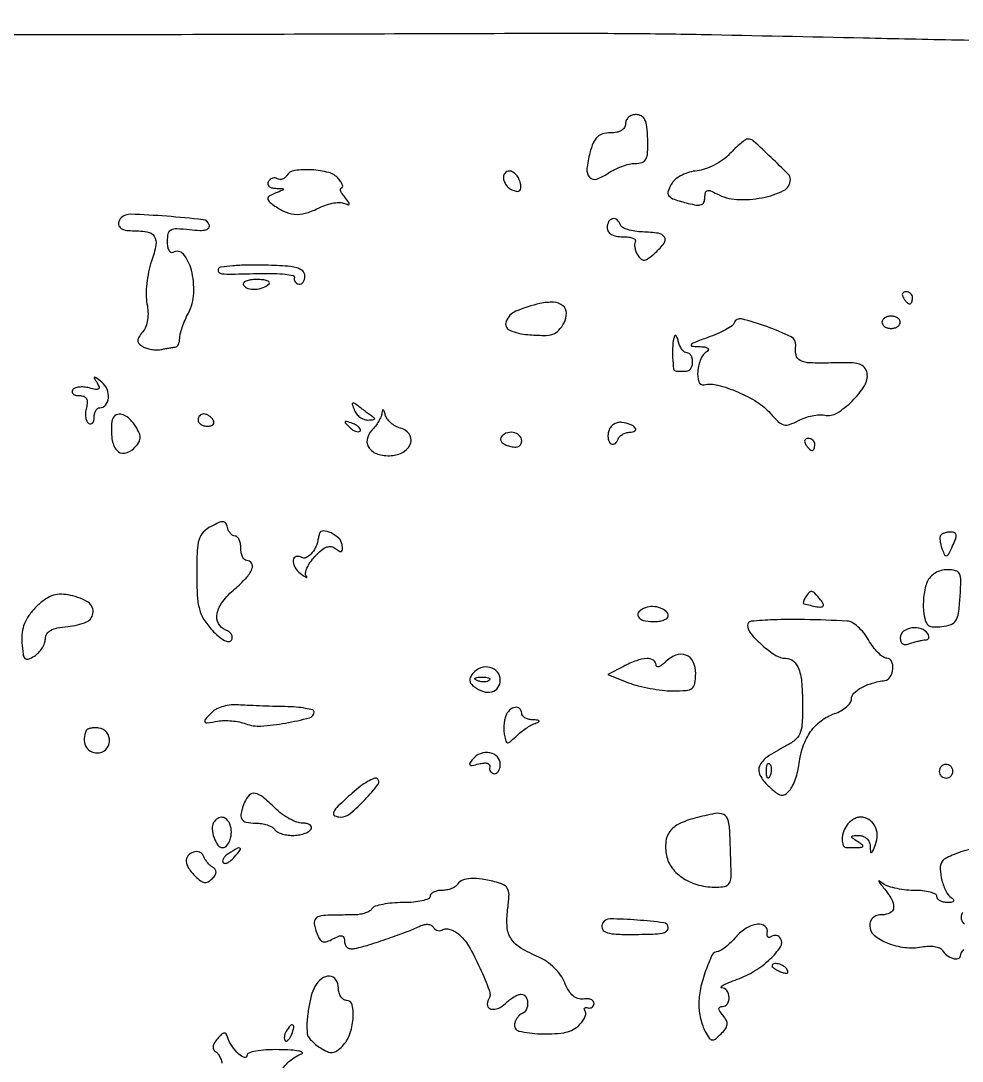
# Model space of a CAD drawing. Extents: x 0 to 5034, y 0 to 2560.
# Drawn here: x 1904 to 2058.1, y 2040 to 2210.4 of the extents above; entities that cross this region are included whole.
import ezdxf

# ---------------------------------------------------------------- set-up
doc = ezdxf.new("R2010")
doc.units = 0

msp = doc.modelspace()

# ---------------------------------------------------------------- linework, layer by layer
for points in [[(1883.2227, 2208.252121, 0.002871), (1904.319286, 2208.111704, 0.001066), (1934, 2208.147845, -0.000099), (1986.483819, 2208.313269, -0.002098), (2002.060496, 2208.293933, -0.003655), (2015.405687, 2208.123811, -0.000558), (2042, 2207.560641, 0.000893), (2057.318893, 2207.246517, 0.000512), (2075.79375, 2206.919629, 0.000512), (2094.363618, 2206.629109, 0.000853), (2110, 2206.427179, -0.002236), (2124.198437, 2206.204552, -0.002266), (2138.33125, 2205.855667, -0.002204), (2150.626204, 2205.442156, -0.009272), (2158, 2205.024571, 0.016484), (2176.163786, 2204.258532, 0.002497), (2212.521484, 2204.106172, 0.000554)], [(2059.5, 2074.770306, 0.017209), (2057.922512, 2074.294105, 0.021242), (2056.490692, 2073.738645, 0.02019), (2055.347409, 2073.182254, 0.126083), (2054.872568, 2072.745065, 0.156055), (2054.535393, 2071.508519, 0.052198), (2054.814522, 2069.632601, 0.052181), (2055.488612, 2067.821328, 0.12977), (2056.412284, 2066.765313, -0.077717), (2056.73744, 2066.4629, -0.36216), (2056.730692, 2066.225649, -0.18108), (2056.424095, 2066.062449, -0.03054), (2055.75, 2066.015313, -0.055234), (2055.080555, 2066.083567, -0.075283), (2054.514062, 2066.298248, -0.095191), (2054.134243, 2066.619685, -0.17131), (2054, 2067, 0.289071), (2053.756138, 2067.386557, 0.047003), (2052.88375, 2067.70625, 0.039498), (2051.656214, 2067.927556, 0.024859), (2050.2, 2068, -0.029513), (2048.640805, 2068.092113, -0.029226), (2047.098107, 2068.367188, -0.030552), (2045.781835, 2068.768557, -0.091138), (2044.976534, 2069.25, 0.028317), (2044.553762, 2069.580823, 0.731217), (2044.477479, 2069.522182, 0.079003), (2044.667705, 2069.178075, 0.007388), (2045.276534, 2068.421259, -0.040091), (2046.586143, 2066.555816, -0.149708), (2046.915735, 2065.177656, -0.265542), (2046.354839, 2064.32447, -0.118075), (2045, 2064, 0.071681), (2044.165312, 2063.87972, 0.11076), (2043.530779, 2063.527405, 0.119326), (2043.138037, 2062.960412, 0.092327), (2043, 2062.219238, 0.222985), (2043.719462, 2060.6862, 0.07694), (2045.872881, 2059.396441, 0.066736), (2048.719421, 2058.66115, 0.077252), (2051.515256, 2058.758165, -0.039442), (2052.595701, 2058.87754, -0.047862), (2053.612198, 2058.811932, -0.055007), (2054.425609, 2058.586807, -0.16069), (2054.865831, 2058.217089, 0.092156), (2055.622244, 2057.384287, 0.087338), (2056.641097, 2056.8598, 0.136466), (2057.480102, 2056.834695, 0.322484), (2057.864286, 2057.285714, -0.11244), (2057.993266, 2057.694583, -0.022215), (2058.413265, 2058.344196, -0.022513)], [(2058.493087, 2062.470758, -0.081622), (2058.126959, 2063.003987, -0.110144), (2058, 2063.573324, -0.142785), (2058.254061, 2064.444849, -0.168725)], [(1946.924189, 2038.882177, -0.082147), (1948.241275, 2040.26624, -0.068161), (1950.017857, 2041.260338, 0.604347), (1950.042526, 2041.484646, 0.105267), (1949.522433, 2041.694402, 0.029009), (1948.171523, 2041.85125, 0.010638), (1946.25, 2041.921053, 0.016855), (1944.125255, 2041.881379, 0.033628), (1942.456579, 2041.680836, 0.040969), (1941.303977, 2041.363416, 0.31487), (1941, 2040.928571, -0.517886), (1940.58968, 2040.638672, -0.104293), (1939.675554, 2041.197182, -0.052856), (1938.564766, 2042.492392, -0.0705), (1937.874163, 2043.87751, 0.057247), (1937.588478, 2044.490502, 0.288786), (1937.264866, 2044.650043, 0.173043), (1936.846121, 2044.449345, 0.022114), (1936.164891, 2043.698681, 0.041001), (1935.664839, 2042.984385, 0.108094), (1935.473297, 2042.393471, 0.157512), (1935.577697, 2041.913897, 0.123222), (1935.951442, 2041.530011, -0.107553), (1936.353464, 2041.141851, -0.051006), (1936.691986, 2040.502165, -0.047243), (1936.922288, 2039.731514, -0.049033)]]:
    msp.add_lwpolyline(points, format="xyb")
for points in [[(2003, 2193.5, -0.139954), (2002.823574, 2192.882046, -0.117812), (2002.338099, 2192.401735, -0.088446), (2001.556162, 2192.099283, -0.048198), (2000.528592, 2192, 0.066077), (1999.265482, 2191.832344, 0.126844), (1998.382666, 2191.331248, 0.101371), (1997.729648, 2190.377019, 0.032737), (1997.167556, 2188.75, 0.041329), (1996.677929, 2186.127492, 0.209251), (1997.12224, 2184.743218, 0.30255), (1998.271034, 2184.437523, 0.070993), (2000.138236, 2185.384271, -0.037379), (2001.178971, 2186.002882, -0.028438), (2002.398756, 2186.525379, -0.029097), (2003.60541, 2186.885024, -0.057937), (2004.594322, 2187, 0.077573), (2005.727783, 2187.176916, 0.199753), (2006.34742, 2187.703066, 0.108968), (2006.625214, 2188.766932, 0.016139), (2006.638747, 2191, 0.019278), (2006.507859, 2193.018098, 0.083787), (2006.188659, 2194.169207, 0.156633), (2005.625725, 2194.775387, 0.12861), (2004.766932, 2195, 0.083538), (2004.092137, 2194.886465, 0.092889), (2003.519036, 2194.559375, 0.10055), (2003.135797, 2194.072146, 0.117048)], [(2020.050873, 2188.554152, -0.050156), (2018.94964, 2187.595326, -0.034846), (2017.539281, 2186.737427, -0.035232), (2016.053404, 2186.097986, -0.059011), (2014.727408, 2185.804152, 0.04668), (2013.490965, 2185.561897, 0.042311), (2012.277516, 2185.089371, 0.044866), (2011.261456, 2184.472577, 0.094334), (2010.636219, 2183.797964, 0.052455), (2009.996835, 2182.489429, 0.259679), (2010.121521, 2181.709067, 0.149583), (2010.958068, 2181.127799, 0.016098), (2013.25205, 2180.472876, 0.023505), (2014.655791, 2180.189925, 0.122107), (2015.436927, 2180.261289, 0.217851), (2015.852889, 2180.659116, 0.094954), (2016, 2181.426776, -0.056673), (2016.089422, 2182.213174, -0.265915), (2016.386755, 2182.534747, -0.175534), (2016.924231, 2182.511739, -0.025277), (2017.934259, 2182.035184, 0.10943), (2021.227112, 2181.111783, 0.061347), (2025.394175, 2181.39194, 0.067091), (2028.887686, 2182.563827, 0.285705), (2030, 2184.351545, 0.19801), (2029.626494, 2185.257715, 0.006842), (2026.840194, 2187.987693, 0.007112), (2023.987317, 2190.630974, 0.185344), (2023.026, 2191, 0.157671), (2022.644495, 2190.876628, 0.015635), (2021.872641, 2190.281532, 0.018489), (2020.980349, 2189.490933, 0.013648)], [(1947.489919, 2184.983688, -0.08344), (1947.184813, 2184.635866, -0.092847), (1946.793158, 2184.422376, -0.100558), (1946.376993, 2184.374953, -0.117181), (1946, 2184.5, 0.117181), (1945.623007, 2184.625047, 0.100558), (1945.206842, 2184.577624, 0.092847), (1944.815187, 2184.364134, 0.08344), (1944.510081, 2184.016312, 0.167522), (1944.421984, 2183.625313, 0.181095), (1944.597874, 2183.277895, 0.119043), (1945.043503, 2183.030462, 0.057828), (1945.690983, 2182.929715, -0.003951), (1946.872485, 2182.874457, -0.412141), (1946.971691, 2182.764558, -0.292002), (1946.869094, 2182.619551, -0.002982), (1945.65305, 2182.132621, 0.027074), (1944.725141, 2181.708138, 0.206087), (1944.429344, 2181.3432, 0.260142), (1944.526836, 2180.934835, 0.04162), (1945.15305, 2180.358141, 0.051483), (1947.015557, 2179.195138, 0.089077), (1948.765891, 2178.696314, 0.090442), (1950.561767, 2178.841106, 0.054488), (1952.559826, 2179.615416, -0.033414), (1953.74214, 2180.131786, -0.034389), (1954.971501, 2180.480274, -0.036587), (1956.073076, 2180.629149, -0.107309), (1956.825692, 2180.513394, 0.017762), (1957.591601, 2180.250291, 0.443041), (1957.762468, 2180.35242, 0.217557), (1957.696982, 2180.631501, 0.008452), (1957.018999, 2181.477108, -0.027531), (1956.585433, 2182.062265, -0.06363), (1956.345189, 2182.55265, -0.14155), (1956.330378, 2182.86606, -0.347221), (1956.5, 2183, 0.341777), (1956.670922, 2183.132287, 0.144806), (1956.660392, 2183.440625, 0.064878), (1956.426283, 2183.92363, 0.027963), (1956, 2184.5, 0.156985), (1954.403886, 2185.515519, 0.049651), (1951.579427, 2185.959733, 0.049178), (1948.808353, 2185.844662, 0.222948)], [(1983, 2184.690322, 0.095395), (1983.117352, 2184.080833, 0.066848), (1983.461966, 2183.470381, 0.064529), (1983.971449, 2182.951543, 0.074942), (1984.572649, 2182.610496, 0.055332), (1985.273006, 2182.42729, 0.215418), (1985.693279, 2182.547707, 0.213542), (1985.883, 2182.943861, 0.054411), (1985.822649, 2183.670641, 0.109858), (1985.262771, 2184.957387, 0.149829), (1984.257381, 2185.712384, 0.269989), (1983.398116, 2185.555365, 0.21907)], [(1920.415576, 2178.083333, 0.133996), (1919.996304, 2177.34711, 0.222605), (1920.12643, 2176.658584, 0.163372), (1920.813519, 2176.165927, 0.074682), (1921.918213, 2176, -0.035495), (1924.640334, 2175.806513, -0.209157), (1925.828908, 2175.070758, -0.203294), (1926.114594, 2173.682937, -0.033434), (1925.381761, 2170.98202, 0.032117), (1924.910593, 2169.263392, 0.024313), (1924.609059, 2167.330448, 0.024815), (1924.504416, 2165.480765, 0.051116), (1924.642129, 2164.039353, -0.039435), (1924.804155, 2162.679212, -0.047795), (1924.732565, 2161.397112, -0.053219), (1924.439109, 2160.283389, -0.082374), (1923.938806, 2159.426266, 0.028248), (1923.297245, 2158.557792, 0.14698), (1923.130013, 2157.993052, 0.197939), (1923.324978, 2157.525149, 0.057964), (1923.948322, 2157.031938, 0.059383), (1924.571455, 2156.742418, 0.036897), (1925.355068, 2156.548529, 0.036638), (1926.168684, 2156.470547, 0.053808), (1926.88402, 2156.531643, -0.003671), (1927.557714, 2156.657976, -0.003475), (1928.245618, 2156.776823, -0.003452), (1928.855882, 2156.873569, -0.012164), (1929.25, 2156.923489, 0.168326), (1929.536617, 2157.056741, 0.082222), (1929.779687, 2157.384572, 0.066924), (1929.944447, 2157.84992, 0.051705), (1930, 2158.385693, -0.064384), (1930.092157, 2159.098408, -0.018518), (1930.415279, 2160.164791, -0.018303), (1930.872585, 2161.351397, -0.018534), (1931.413717, 2162.496329, 0.107944), (1932.291085, 2165.748276, 0.074531), (1931.907865, 2169.55545, 0.109805), (1930.599937, 2172.144122, 0.375775), (1928.886693, 2172.429973, -0.275463), (1928.551598, 2172.424617, -0.149526), (1928.260466, 2172.735669, -0.07779), (1928.06289, 2173.373903, -0.036251), (1928, 2174.240182, -0.051673), (1928.134668, 2175.539778, -0.222024), (1928.589398, 2176.146125, -0.136246), (1929.513943, 2176.352427, -0.016236), (1931.624653, 2176.175241, 0.017614), (1933.294851, 2176.03967, 0.072744), (1934.300584, 2176.140036, 0.183412), (1934.76863, 2176.465416, 0.234741), (1934.840579, 2176.978264, 0.293162), (1933.82413, 2177.798047, 0.007975), (1927.872849, 2178.349565, 0.009277), (1921.967623, 2178.691892, 0.209502)], [(2000, 2176.5, 0.141873), (2000.180699, 2175.875985, 0.119789), (2000.676503, 2175.396541, 0.087671), (2001.482959, 2175.09732, 0.045128), (2002.559017, 2175, -0.029781), (2003.506461, 2174.943519, -0.062433), (2004.221494, 2174.765662, -0.119192), (2004.598611, 2174.504461, -0.331763), (2004.625, 2174.202254, 0.126872), (2004.498505, 2173.795032, 0.054809), (2004.533229, 2173.223927, 0.04937), (2004.707514, 2172.59147, 0.046538), (2005.004933, 2171.992018, 0.074346), (2005.551344, 2171.345915, 0.220349), (2006.094698, 2171.185772, 0.127669), (2006.780657, 2171.476693, 0.020124), (2007.915369, 2172.42341, 0.045896), (2009.329783, 2173.961592, 0.312631), (2009.37447, 2174.937304, 0.221569), (2008.397263, 2175.569834, 0.027493), (2005.805778, 2175.786459, -0.030061), (2004.529599, 2175.899733, -0.039983), (2003.39566, 2176.163509, -0.04495), (2002.538136, 2176.524365, -0.19255), (2002.186782, 2176.939653, 0.13088), (2001.649002, 2177.756855, 0.235961), (2000.893069, 2177.962034, 0.224249), (2000.244997, 2177.479914, 0.123114)], [(1936.344738, 2169.75, 0.31221), (1936.37106, 2169.248076, 0.203723), (1936.896472, 2168.953342, 0.032035), (1938.491253, 2168.881171, 0.001943), (1943.273904, 2168.989811, -0.013269), (1945.469053, 2168.989945, -0.023606), (1947.271264, 2168.856921, -0.02215), (1948.593773, 2168.636469, -0.447497), (1948.773904, 2168.321711, 0.120897), (1948.746863, 2167.989114, 0.109426), (1948.874209, 2167.66794, 0.099519), (1949.138873, 2167.407716, 0.083588), (1949.5, 2167.25, 0.167048), (1949.880236, 2167.282805, 0.129943), (1950.20625, 2167.544043, 0.097505), (1950.425912, 2168.007716, 0.062087), (1950.5, 2168.602062, 0.216278), (1950.135706, 2169.404857, 0.117676), (1949.158566, 2169.919208, 0.048617), (1947.260021, 2170.212165, 0.008584), (1943.653755, 2170.352062, 0.010364), (1940.99673, 2170.354394, 0.015585), (1938.682656, 2170.236231, 0.010393), (1936.798744, 2170.04155, 0.227347)], [(1940.444954, 2167.089067, 0.187217), (1941.162288, 2166.547052, 0.082243), (1942.364571, 2166.410849, 0.075716), (1943.656243, 2166.675986, 0.108371), (1944.637722, 2167.304389, 0.380548), (1944.652947, 2167.565918, 0.143875), (1944.328328, 2167.795664, 0.058498), (1943.607391, 2167.95178, 0.024102), (1942.60765, 2168, 0.03202), (1941.601221, 2167.935482, 0.067757), (1940.848013, 2167.732413, 0.13067), (1940.462001, 2167.433743, 0.310977)], [(2048.5, 2165, 0.029505), (2048.768994, 2164.617226, 0.035638), (2049.066025, 2164.29375, 0.038439), (2049.34829, 2164.065539, 0.151918), (2049.559017, 2164, 0.210953), (2049.727648, 2164.07446, 0.081139), (2049.870461, 2164.29375, 0.061769), (2049.967655, 2164.617151, 0.042167), (2050, 2165, 0.105053), (2049.918938, 2165.381556, 0.099167), (2049.688914, 2165.70625, 0.09642), (2049.345238, 2165.923877, 0.093332), (2048.940983, 2166, 0.108972), (2048.586039, 2165.921712, 0.182303), (2048.3746, 2165.70625, 0.161196), (2048.343488, 2165.3821, 0.082592)], [(1989, 2164.068596, 0.043498), (1985.068766, 2162.806821, 0.202477), (1983.43999, 2161.13958, 0.405257), (1984.039538, 2159.705086, 0.081765), (1987, 2158.975321, 0.015938), (1989.655714, 2158.85135, 0.081975), (1991.107921, 2159.069063, 0.128302), (1992.086045, 2159.69271, 0.064234), (1992.943803, 2160.894995, 0.127578), (1993.331148, 2162.494366, 0.222837), (1992.744199, 2163.695052, 0.160068), (1991.218028, 2164.269786, 0.066686)], [(2020.792817, 2160.878451, -0.166641), (2020.450082, 2160.42947, -0.0213), (2019.397583, 2159.790016, -0.02303), (2018.038407, 2159.121159, -0.017294), (2016.487993, 2158.507873, 0.004877), (2014.335056, 2157.717486, 0.105607), (2013.771134, 2157.354411, 0.623346), (2013.851625, 2157.1167, 0.026459), (2015, 2157.02858, -0.024665), (2015.937705, 2156.960008, -0.10243), (2016.472263, 2156.779018, -0.346337), (2016.572024, 2156.524361, -0.178778), (2016.35306, 2156.234687, 0.155493), (2015.330137, 2155.001752, 0.072835), (2014.834721, 2152.96533, 0.098964), (2015.011778, 2151.269936, 0.386634), (2015.843142, 2150.781047, -0.117187), (2018.116279, 2150.719568, -0.036416), (2021.367598, 2149.594457, -0.037074), (2024.546141, 2147.939418, -0.074758), (2026.695543, 2146.116421, 0.023165), (2028.026632, 2144.728403, 0.126312), (2028.92822, 2144.225609, 0.150755), (2029.877286, 2144.265333, 0.037595), (2031.314106, 2144.900513, -0.039367), (2032.379964, 2145.367197, -0.032336), (2033.578036, 2145.697949, -0.033467), (2034.724575, 2145.856955, -0.070602), (2035.618563, 2145.794208, 0.192822), (2037.628115, 2146.139007, 0.057129), (2040.130154, 2148.101088, 0.057038), (2042.138082, 2150.595918, 0.180172), (2042.5724, 2152.661847, 0.138081), (2042.151155, 2153.595747, 0.150261), (2041.31666, 2154.13576, 0.065774), (2039.754444, 2154.363395, 0.010407), (2036.647946, 2154.340163, -0.015217), (2033.228449, 2154.34748, -0.107901), (2031.629244, 2154.751642, -0.225357), (2030.928475, 2155.645361, -0.093058), (2030.871626, 2157.220143, 0.327993), (2030.148274, 2158.594854, 0.026097), (2026.130273, 2160.295369, 0.026536), (2022.008841, 2161.54829, 0.391062)], [(2045, 2161, 0.148195), (2045.115568, 2160.618646, 0.098894), (2045.440625, 2160.29375, 0.082425), (2045.926543, 2160.074694, 0.064853), (2046.5, 2160, 0.064853), (2047.073457, 2160.074694, 0.082425), (2047.559375, 2160.29375, 0.098894), (2047.884432, 2160.618646, 0.148195), (2048, 2161, 0.148195), (2047.884432, 2161.381354, 0.098894), (2047.559375, 2161.70625, 0.082425), (2047.073457, 2161.925306, 0.064853), (2046.5, 2162, 0.064853), (2045.926543, 2161.925306, 0.082425), (2045.440625, 2161.70625, 0.098894), (2045.115568, 2161.381354, 0.148195)], [(2011.016001, 2158.75, 0.053403), (2010.736789, 2157.158834, 0.029097), (2010.719267, 2155.173469, 0.02153), (2010.887291, 2153.360276, 0.375073), (2011.3, 2153), (2012.088125, 2153), (2013, 2153, 0.148195), (2013.381354, 2153.115568, 0.098894), (2013.70625, 2153.440625, 0.082425), (2013.925306, 2153.926543, 0.064853), (2014, 2154.5, 0.059882), (2013.931052, 2155.073633, 0.0787), (2013.727789, 2155.559375, 0.096938), (2013.426773, 2155.884661, 0.159035), (2013.073324, 2156, -0.159836), (2012.68505, 2156.127374, -0.067019), (2012.284521, 2156.514062, -0.05682), (2011.932857, 2157.080469, -0.046657), (2011.689326, 2157.75, 0.020254), (2011.498613, 2158.375116, 0.064083), (2011.302891, 2158.765625, 0.25602), (2011.143165, 2158.848157, 0.327519)], [(1916.464413, 2151.092476, -0.048155), (1916.787333, 2150.417402, -0.350206), (1916.680722, 2150.099714, -0.190313), (1916.234822, 2150.010636, -0.019209), (1915.157368, 2150.248596, 0.042871), (1914.291267, 2150.397348, 0.052514), (1913.47063, 2150.380497, 0.061468), (1912.81108, 2150.21332, 0.162969), (1912.441979, 2149.90612, 0.175788), (1912.370451, 2149.563058, 0.188743), (1912.538692, 2149.266173, 0.117061), (1912.955556, 2149.06528, 0.054056), (1913.557614, 2149, -0.081384), (1914.288089, 2148.880309, -0.182702), (1914.716105, 2148.529749, -0.147647), (1914.85855, 2147.921278, -0.048178), (1914.710511, 2147.000996, 0.046215), (1914.577577, 2146.194768, 0.054994), (1914.607491, 2145.424696, 0.064046), (1914.78447, 2144.801315, 0.15438), (1915.09388, 2144.441979, 0.159385), (1915.437314, 2144.358858, 0.191145), (1915.733827, 2144.504431, 0.126121), (1915.934315, 2144.884171, 0.05878), (1916, 2145.440983, -0.055333), (1916.066201, 2146.037357, -0.074909), (1916.262322, 2146.542039, -0.094345), (1916.552301, 2146.880561, -0.170202), (1916.893011, 2147, 0.224005), (1917.857601, 2147.454975, 0.152261), (1918.323506, 2148.597732, 0.119636), (1918.102039, 2150.031892, 0.125236), (1917.248601, 2151.176887, 0.00409), (1916.303873, 2151.929844, 0.195423), (1916.074419, 2151.995515, 0.536806), (1916.011705, 2151.874537, 0.008838)], [(1958.584097, 2146.641444, 0.075796), (1958.941472, 2146.013948, 0.064713), (1959.487105, 2145.482174, 0.066826), (1960.130335, 2145.122517, 0.094374), (1960.773655, 2145, 0.016936), (1961.345341, 2145.01937, 0.043764), (1961.752782, 2145.083122, 0.128922), (1961.925102, 2145.177062, 0.479814), (1961.916667, 2145.282968, -0.010475), (1961.662934, 2145.463164, -0.001203), (1961.101609, 2145.881866, -0.001451), (1960.436469, 2146.383521, -0.001182), (1959.727108, 2146.924411, 0.007142), (1958.681375, 2147.702251, 0.220455), (1958.371158, 2147.762325, 0.43305), (1958.260868, 2147.565511, 0.014961)], [(1933, 2145, 0.153634), (1933.120018, 2144.618621, 0.097988), (1933.457961, 2144.29375, 0.080552), (1933.962904, 2144.074545, 0.062283), (1934.559017, 2144, 0.066118), (1935.110654, 2144.073267, 0.138808), (1935.478525, 2144.29375, 0.191142), (1935.607943, 2144.620352, 0.139169), (1935.5, 2145, 0.06081), (1935.193797, 2145.382515, 0.051032), (1934.7871, 2145.70625, 0.053229), (1934.346558, 2145.926698, 0.089642), (1933.940983, 2146, 0.105429), (1933.581949, 2145.923444, 0.099231), (1933.276414, 2145.70625, 0.096318), (1933.071618, 2145.381732, 0.092995)], [(1963.116001, 2146.178571, -0.077254), (1962.964386, 2145.563707, -0.032028), (1962.583311, 2144.794548, -0.030734), (1962.061319, 2144.00726, -0.034632), (1961.465483, 2143.322625, 0.158246), (1960.686032, 2141.793888, 0.216538), (1961.091008, 2140.324161, 0.159094), (1962.654827, 2139.343973, 0.090356), (1964.905854, 2139.199442, 0.116522), (1966.817971, 2139.893311, 0.18234), (1967.83717, 2141.29123, 0.236073), (1967.551894, 2142.740202, 0.165735), (1966.140534, 2143.673501, -0.063325), (1965.330307, 2143.999239, -0.053546), (1964.575903, 2144.532965, -0.055878), (1963.986635, 2145.182956, -0.09155), (1963.669562, 2145.852625, 0.017954), (1963.487215, 2146.451594, 0.178669), (1963.323908, 2146.651475, 0.495478), (1963.190034, 2146.596776, 0.043853)], [(1918.881517, 2144.75, 0.052584), (1918.911652, 2141.898283, 0.142347), (1919.689032, 2140.051538, 0.26783), (1920.96813, 2139.561015, 0.158358), (1922.46839, 2140.325533, 0.041988), (1923.250136, 2141.250888, 0.132959), (1923.528191, 2142.005176, 0.126255), (1923.394647, 2142.820399, 0.03619), (1922.792129, 2143.961247, 0.073112), (1921.657134, 2145.297301, 0.131143), (1920.375913, 2145.931798, 0.223712), (1919.384172, 2145.687892, 0.2014)], [(1957.733333, 2143.875912, 0.043285), (1958.246577, 2143.441312, 0.063152), (1958.768815, 2143.162781, 0.082976), (1959.220211, 2143.072099, 0.20742), (1959.526461, 2143.193128, 0.278911), (1959.59249, 2143.461316, 0.120343), (1959.395085, 2143.789051, 0.070189), (1958.940734, 2144.133723, 0.036269), (1958.293128, 2144.435707, 0.008399), (1957.336218, 2144.78179, 0.286372), (1957.111181, 2144.729672, 0.400052), (1957.106486, 2144.536448, 0.011214)], [(2000.314606, 2143.377467, 0.056842), (2000.156388, 2142.765113, 0.057714), (2000.141297, 2142.136069, 0.063628), (2000.263585, 2141.585069, 0.119669), (2000.513366, 2141.206872, 0.135638), (2000.838164, 2141.038079, 0.159461), (2001.181568, 2141.074831, 0.127738), (2001.492761, 2141.324929, 0.07431), (2001.720238, 2141.75, -0.10071), (2002.009151, 2142.227889, -0.068684), (2002.500632, 2142.632812, -0.065419), (2003.111356, 2142.90652, -0.072798), (2003.75, 2143, 0.139821), (2004.531401, 2143.22287, 0.454887), (2004.6072, 2143.688734, 0.133127), (2003.782575, 2144.269472, 0.05083), (2002.4092, 2144.616206, 0.092576), (2001.781249, 2144.591768, 0.077793), (2001.161587, 2144.345132, 0.077477), (2000.644748, 2143.919681, 0.090503)], [(1982.570264, 2142.11369, 0.21724), (1982.522401, 2141.735052, 0.124503), (1982.767598, 2141.334963, 0.082294), (1983.289325, 2140.971073, 0.047293), (1984.011247, 2140.70731, 0.04857), (1984.868269, 2140.570135, 0.120805), (1985.488925, 2140.682304, 0.169002), (1985.862233, 2141.032932, 0.121055), (1986, 2141.59362, 0.209732), (1985.608849, 2142.485104, 0.149439), (1984.612563, 2142.962895, 0.132449), (1983.424192, 2142.828185, 0.161631)], [(2032.5, 2141, 0.029505), (2032.768994, 2140.617226, 0.035638), (2033.066025, 2140.29375, 0.038439), (2033.34829, 2140.065539, 0.151918), (2033.559017, 2140, 0.210953), (2033.727648, 2140.07446, 0.081139), (2033.870461, 2140.29375, 0.061769), (2033.967655, 2140.617151, 0.042167), (2034, 2141, 0.105053), (2033.918938, 2141.381556, 0.099167), (2033.688914, 2141.70625, 0.09642), (2033.345238, 2141.923877, 0.093332), (2032.940983, 2142, 0.108972), (2032.586039, 2141.921712, 0.182303), (2032.3746, 2141.70625, 0.161196), (2032.343488, 2141.3821, 0.082592)], [(1935.138889, 2127.585762, 0.075694), (1933.862138, 2126.622699, 0.120082), (1933.167977, 2125.449879, 0.064019), (1932.85231, 2123.583398, 0.009919), (1932.777778, 2119.826764, 0.013446), (1932.87511, 2116.208004, 0.053451), (1933.229907, 2114.017573, 0.074947), (1933.971432, 2112.343608, 0.04523), (1935.299341, 2110.622013, 0.025721), (1936.379774, 2109.570241, 0.05948), (1937.311832, 2108.930247, 0.103265), (1938.024277, 2108.727623, 0.27905), (1938.473835, 2108.957663, 0.141529), (1938.599362, 2109.407057, 0.124075), (1938.475723, 2109.880018, 0.102806), (1938.111864, 2110.30551, 0.073135), (1937.563382, 2110.614052, -0.181546), (1936.354265, 2111.686541, -0.175845), (1936.129441, 2113.306554, -0.111309), (1937.051273, 2115.306328, -0.054466), (1939, 2117.346546, 0.03069), (1940.857013, 2119.114616, 0.085872), (1941.834368, 2120.615387, 0.237846), (1941.776966, 2121.553753, 0.26674), (1941, 2122, -0.191087), (1940.618118, 2122.151477, -0.088204), (1940.29375, 2122.5875, -0.068025), (1940.073693, 2123.234582, -0.048028), (1940, 2124, 0.044381), (1939.931911, 2124.765593, 0.064209), (1939.727789, 2125.4125, 0.084055), (1939.427474, 2125.84996, 0.203094), (1939.073324, 2126, -0.138413), (1938.6949, 2126.106804, -0.075757), (1938.323883, 2126.420183, -0.06589), (1938.015983, 2126.883437, -0.058244), (1937.823324, 2127.430411, 0.08573), (1937.544123, 2128.103239, 0.2417), (1937.118241, 2128.353979, 0.121397), (1936.430422, 2128.22611, 0.017435)], [(1952.875, 2126.411516, 0.012987), (1952.817401, 2126.202522, 0.004597), (1952.745502, 2125.90057, 0.004559), (1952.67257, 2125.567314, 0.005346), (1952.609687, 2125.25, -0.071979), (1952.208348, 2124.073137, -0.071837), (1951.489659, 2123.05744, -0.09072), (1950.677845, 2122.464756, -0.256209), (1950, 2122.5, 0.199032), (1949.092446, 2122.647062, 0.322253), (1948.601689, 2122.081869, 0.154585), (1948.853102, 2120.931739, 0.099276), (1949.76101, 2119.896274, 0.009378), (1950.391723, 2119.432264, 0.048937), (1950.766173, 2119.218996, 0.615499), (1950.832847, 2119.273305, 0.122716), (1950.740854, 2119.458781, -0.221416), (1950.601663, 2119.96399, -0.062135), (1950.842652, 2120.768414, -0.050049), (1951.377364, 2121.712798, -0.034758), (1952.153437, 2122.663326, -0.027983), (1953.246224, 2123.703334, -0.087825), (1954.1175, 2124.21325, -0.139338), (1954.871338, 2124.271723, -0.12394), (1955.58229, 2123.931705, 0.034025), (1956.188619, 2123.494525, 0.29608), (1956.505231, 2123.500554, 0.257954), (1956.659293, 2123.802988, 0.028), (1956.586578, 2124.611064, 0.168945), (1956.051779, 2125.637173, 0.076137), (1954.785512, 2126.510237, 0.095197), (1953.514488, 2126.850844, 0.350338)], [(2054.581143, 2126.083333, 0.130374), (2054.49328, 2125.748581, 0.031311), (2054.531015, 2125.170695, 0.03006), (2054.660277, 2124.490912, 0.025856), (2054.875132, 2123.795629, 0.031234), (2055.260731, 2122.917719, 0.37203), (2055.579154, 2122.789738, 0.190868), (2055.935951, 2123.094784, 0.011536), (2056.577261, 2124.378962, 0.019584), (2057.075299, 2125.553891, 0.123008), (2057.150754, 2126.195984, 0.264729), (2056.890967, 2126.541005, 0.10231), (2056.283272, 2126.666667, 0.039178), (2055.73414, 2126.623573, 0.04341), (2055.217631, 2126.495313, 0.04803), (2054.803943, 2126.307511, 0.133966)], [(2052.405915, 2118.5, 0.050702), (2052.081125, 2117.532861, 0.025478), (2051.860747, 2116.262221, 0.025005), (2051.765056, 2114.912657, 0.033753), (2051.82216, 2113.690541, 0.034337), (2052.100493, 2112.185088, 0.157429), (2052.569227, 2111.443659, 0.16517), (2053.368822, 2111.135956, 0.038775), (2054.82216, 2111.190541, 0.056518), (2056.312693, 2111.536346, 0.170714), (2057.112299, 2112.181703, 0.106798), (2057.541693, 2113.392549, 0.015659), (2057.794581, 2116, 0.011406), (2057.909929, 2118.708717, 0.114318), (2057.677645, 2119.809857, 0.226658), (2057.039394, 2120.336055, 0.060996), (2055.700496, 2120.5, 0.068444), (2054.674241, 2120.358857, 0.068166), (2053.722653, 2119.945864, 0.070104), (2052.939771, 2119.30553, 0.080155)], [(1906.45594, 2114.365031, 0.039935), (1905.302048, 2113.010469, 0.062999), (1904.571147, 2111.672281, 0.064936), (1904.210123, 2110.224553, 0.045517), (1904.170204, 2108.542423, 0.013703), (1904.349923, 2106.649322, 0.157572), (1904.660705, 2105.979871, 0.305765), (1905.191004, 2105.855638, 0.048762), (1906.196685, 2106.354905, 0.060502), (1906.886489, 2106.911701, 0.050729), (1907.470276, 2107.649383, 0.052909), (1907.867873, 2108.447119, 0.0894), (1908, 2109.180182, -0.137804), (1908.224679, 2109.979912, -0.131346), (1908.836059, 2110.563138, -0.079307), (1909.936133, 2110.955195, -0.024948), (1911.6727, 2111.189635, 0.082105), (1914.755522, 2111.970733, 0.296072), (1915.819331, 2113.5835, 0.27896), (1914.796416, 2115.302898, 0.077817), (1911.711122, 2116.375938, 0.05744), (1910.278446, 2116.468664, 0.078999), (1909.017819, 2116.202879, 0.069894), (1907.792415, 2115.525421, 0.035217)], [(2032.5, 2116, 0.024465), (2032.285131, 2115.610999, 0.044078), (2032.154287, 2115.271275, 0.062476), (2032.115545, 2115.022916, 0.353185), (2032.190983, 2114.923489, 0.009465), (2034.352713, 2114.431485, 0.110428), (2035.213243, 2114.444488, 0.46087), (2035.398728, 2114.80783, 0.075397), (2034.933363, 2115.580293, 0.015231), (2033.994387, 2116.644027, 0.16301), (2033.494248, 2116.913356, 0.261772), (2033.059937, 2116.759111, 0.041002)], [(2006.25, 2114.269359, 0.108795), (2005.198921, 2113.621517, 0.338387), (2005.082945, 2112.849521, 0.205422), (2005.909153, 2112.205486, 0.064317), (2007.5, 2112, 0.033947), (2008.457587, 2112.065089, 0.051882), (2009.265625, 2112.262322, 0.06743), (2009.821956, 2112.550354, 0.244294), (2010, 2112.893011, 0.210241), (2009.665985, 2113.652264, 0.097847), (2008.728054, 2114.223237, 0.082195), (2007.473051, 2114.461659, 0.090078)], [(2023.001442, 2111.424314, 0.179857), (2023.516084, 2110.034197, 0.035523), (2025.420022, 2108.115336, 0.03665), (2027.605885, 2106.470747, 0.14392), (2029.207462, 2106, -0.182008), (2030.505194, 2105.51142, -0.129968), (2031.379904, 2104.211105, -0.066179), (2031.864976, 2101.836594, -0.017338), (2032, 2097.943893, -0.016956), (2031.90446, 2095.127361, -0.087813), (2031.531168, 2093.621498, -0.122493), (2030.72399, 2092.585625, -0.046992), (2029.177167, 2091.591617, 0.028061), (2026.184474, 2089.824627, 0.143612), (2024.960104, 2088.359323, 0.230272), (2025.022425, 2086.871707, 0.080696), (2026.362397, 2085.129272, 0.018579), (2027.687754, 2083.97378, 0.116739), (2028.491381, 2083.588104, 0.201527), (2029.157698, 2083.711211, 0.07455), (2029.883934, 2084.360149, 0.062596), (2030.365323, 2085.115008, 0.025519), (2030.830901, 2086.242394, 0.024765), (2031.213582, 2087.519692, 0.028929), (2031.444851, 2088.76424, -0.05158), (2032.114834, 2091.639179, -0.071196), (2033.323292, 2093.993788, -0.077663), (2035.046177, 2095.765803, -0.077407), (2037.229394, 2096.930123, 0.043188), (2038.28949, 2097.40576, 0.051552), (2039.186135, 2098.033891, 0.05963), (2039.802035, 2098.711701, 0.155859), (2040, 2099.331349, -0.202513), (2040.393037, 2100.261952, -0.066694), (2041.611022, 2101.165701, -0.053757), (2043.385296, 2101.911175, -0.038719), (2045.486305, 2102.365478, 0.2294), (2046.362447, 2102.947736, 0.110686), (2046.787127, 2104.260939, 0.127803), (2046.583295, 2105.508727, 0.295656), (2045.823324, 2106.006323, -0.154583), (2045.20007, 2106.207011, -0.040696), (2044.388326, 2106.890181, -0.037323), (2043.545884, 2107.859984, -0.030832), (2042.79651, 2109.006323, 0.040344), (2042.011921, 2110.158141, 0.042649), (2041.065696, 2111.146007, 0.046645), (2040.106067, 2111.843418, 0.12239), (2039.29651, 2112.086467, 0.006199), (2032.287632, 2112.336762, 0.015979), (2027.22307, 2112.292916, 0.012877), (2023.573059, 2112.050327, 0.387098)], [(2048, 2109.393011, 0.076855), (2048.101342, 2108.737605, 0.176865), (2048.40165, 2108.348199, 0.16701), (2048.896449, 2108.230887, 0.067159), (2049.581787, 2108.393011, -0.017946), (2050.259062, 2108.625388, -0.015436), (2050.985986, 2108.821697, -0.015708), (2051.657085, 2108.958769, -0.042542), (2052.140804, 2109, 0.121649), (2052.463243, 2109.079627, 0.18759), (2052.649425, 2109.29375, 0.151312), (2052.663842, 2109.617512, 0.07457), (2052.5, 2110, 0.177614), (2051.445778, 2110.82779, 0.112515), (2049.872273, 2110.969806, 0.126291), (2048.518252, 2110.420609, 0.237896)], [(2009.485128, 2105.34227, -0.034405), (2008.913781, 2104.844573, -0.094317), (2008.436256, 2104.608131, -0.228652), (2008.135896, 2104.662137, -0.240301), (2008, 2104.928571, 0.266657), (2007.565711, 2105.684988, 0.145301), (2006.492732, 2105.947381, 0.075342), (2004.790712, 2105.603882, 0.03227), (2002.66146, 2104.668145), (2000.094307, 2103.336289), (2003.496233, 2102.001478, 0.030103), (2005.073835, 2101.489644, 0.017576), (2007.015364, 2101.058768, 0.017536), (2008.996501, 2100.763053, 0.028283), (2010.69908, 2100.666667, 0.017702), (2012.952532, 2100.746472, 0.142896), (2013.913199, 2101.102236, 0.196729), (2014.373664, 2101.863899, 0.038835), (2014.5, 2103.488004, 0.109446), (2014.068101, 2105.437483, 0.197662), (2012.884233, 2106.528172, 0.187896), (2011.224394, 2106.499459, 0.099487)], [(1978.031357, 2103.537783, 0.059128), (1977.617012, 2102.897852, 0.138195), (1977.514766, 2102.341767, 0.14386), (1977.718811, 2101.828785, 0.066181), (1978.237669, 2101.321326, 0.084789), (1979.728649, 2100.558422, 0.139054), (1981.136446, 2100.519784, 0.17962), (1982.119686, 2101.198749, 0.153949), (1982.5, 2102.404671, 0.170357), (1982.035883, 2103.727331, 0.163308), (1980.838942, 2104.498071, 0.147205), (1979.317217, 2104.431108, 0.136281)], [(1980.729167, 2102.395833, -0.126455), (1980.402231, 2102.202593, -0.060344), (1979.916927, 2102.123424, -0.05415), (1979.359369, 2102.160852, -0.051402), (1978.8125, 2102.316886, -0.054073), (1978.395823, 2102.538436, -0.470617), (1978.37858, 2102.720685, -0.168741), (1978.670344, 2102.862007, -0.018894), (1979.416667, 2102.921053, -0.028489), (1980.112848, 2102.910055, -0.077125), (1980.592839, 2102.799335, -0.208169), (1980.77538, 2102.614691, -0.296942)], [(1935.360555, 2097.217697, 0.010517), (1934.175902, 2095.982131, 0.329838), (1934.133707, 2095.586043, 0.306111), (1934.506427, 2095.408012, 0.009661), (1936.25, 2095.70339, -0.044688), (1937.280026, 2095.804472, -0.026007), (1938.521774, 2095.750424, -0.025842), (1939.770176, 2095.565355, -0.039309), (1940.824124, 2095.265226, 0.106061), (1943.290536, 2094.905901, 0.02679), (1947.338224, 2095.394913, 0.020356), (1951.241208, 2096.2452, 0.341292), (1952, 2097.22736, 0.338129), (1951.765361, 2097.534658, 0.022176), (1950.604687, 2097.796902, 0.024914), (1949.070902, 2097.99438, 0.015283), (1947.25, 2098.081242, -0.002855), (1945.219693, 2098.127564, -0.002327), (1943.046538, 2098.199684, -0.00235), (1941.04625, 2098.284806, -0.006148), (1939.610555, 2098.370368, 0.04463), (1938.404439, 2098.349405, 0.039587), (1937.170221, 2098.117523, 0.041706), (1936.088582, 2097.724889, 0.088688)], [(1983.384042, 2096.558413, 0.047823), (1983.195925, 2095.880896, 0.026654), (1983.091633, 2095.030047, 0.026362), (1983.077592, 2094.150227, 0.038401), (1983.165426, 2093.379821, 0.027059), (1983.404526, 2092.421019, 0.296932), (1983.694891, 2092.178907, 0.213582), (1984.11278, 2092.309594, 0.015368), (1985.017857, 2093.160693, -0.025026), (1985.707424, 2093.784492, -0.018671), (1986.525223, 2094.403589, -0.01898), (1987.341842, 2094.930121, -0.040195), (1988.017857, 2095.260338, 0.011473), (1988.773729, 2095.577232, 0.404065), (1988.838986, 2095.739272, 0.283938), (1988.668791, 2095.863972, 0.008482), (1987.75, 2095.921053, -0.054847), (1987.080596, 2096.025421, -0.072185), (1986.514062, 2096.270559, -0.089519), (1986.133074, 2096.612237, -0.166817), (1986, 2097, 0.209835), (1985.674167, 2097.742216, 0.231689), (1984.92689, 2097.96368, 0.150103), (1984.014059, 2097.505481, 0.110749)], [(1914.689105, 2094.160933, 0.098701), (1914.351069, 2092.851868, 0.129543), (1914.597405, 2091.647237, 0.144708), (1915.372331, 2090.810026, 0.134959), (1916.5, 2090.5, 0.191455), (1917.879002, 2091.048126, 0.190181), (1918.510328, 2092.395225, 0.187739), (1918.054643, 2093.823826, 0.18847), (1916.753971, 2094.565604, 0.037204), (1916.062215, 2094.615048, 0.047663), (1915.427179, 2094.55244, 0.05567), (1914.93331, 2094.397093, 0.178187)], [(1977.986537, 2089.483778, 0.028499), (1977.491715, 2088.813239, 0.39024), (1977.537439, 2088.539266, 0.218738), (1977.898886, 2088.454404, 0.013924), (1978.985439, 2088.706443, -0.038509), (1979.792391, 2088.852282, -0.090433), (1980.400729, 2088.804394, -0.172276), (1980.730109, 2088.578988, -0.230666), (1980.79259, 2088.227769, 0.095164), (1980.75748, 2087.827958, 0.115018), (1980.879698, 2087.472532, 0.119689), (1981.141385, 2087.217599, 0.109032), (1981.5, 2087.1, 0.168696), (1981.880951, 2087.191038, 0.108012), (1982.20625, 2087.515435, 0.084061), (1982.425801, 2088.029171, 0.059104), (1982.5, 2088.654671, 0.192814), (1982.020565, 2089.851708, 0.158103), (1980.799333, 2090.511405, 0.134021), (1979.25663, 2090.380297, 0.132476)], [(2026.683114, 2086.8125, -0.054073), (2026.461564, 2086.395823, -0.470617), (2026.279315, 2086.37858, -0.168741), (2026.137993, 2086.670344, -0.018894), (2026.078947, 2087.416667, -0.028489), (2026.089945, 2088.112848, -0.077125), (2026.200665, 2088.592839, -0.208169), (2026.385309, 2088.77538, -0.296942), (2026.604167, 2088.729167, -0.126455), (2026.797407, 2088.402231, -0.060344), (2026.876576, 2087.916927, -0.05415), (2026.839148, 2087.359369, -0.051402)], [(2054.552786, 2088.08541, 0.099038), (2054.401684, 2087.679226, 0.097945), (2054.417584, 2087.244476, 0.097945), (2054.597789, 2086.848514, 0.099038), (2054.91459, 2086.552786, 0.099038), (2055.320774, 2086.401684, 0.097945), (2055.755524, 2086.417584, 0.097945), (2056.151486, 2086.597789, 0.099038), (2056.447214, 2086.91459, 0.099038), (2056.598316, 2087.320774, 0.097945), (2056.582416, 2087.755524, 0.097945), (2056.402211, 2088.151486, 0.099038), (2056.08541, 2088.447214, 0.099038), (2055.679226, 2088.598316, 0.097945), (2055.244476, 2088.582416, 0.097945), (2054.848514, 2088.402211, 0.099038)], [(1958.241094, 2083.924109, 0.008766), (1955.964487, 2081.817037, 0.087674), (1955.201371, 2080.773957, 0.406334), (1955.378578, 2080.230478, 0.121517), (1956.312909, 2080, 0.176425), (1957.90158, 2080.578573, 0.027619), (1960.373099, 2082.898347, 0.02598), (1962.492914, 2085.365173, 0.445121), (1962.323091, 2086.300319, 0.244799), (1961.811149, 2086.337973, 0.030117), (1960.777131, 2085.816686, 0.030086), (1959.543917, 2084.995755, 0.020437)], [(1940.606989, 2082.418213, 0.033291), (1940.061534, 2080.653973, 0.183453), (1940.187865, 2079.68448, 0.223006), (1940.899455, 2079.155203, 0.050214), (1942.440983, 2079, -0.037634), (1943.42066, 2078.926158, -0.041396), (1944.346475, 2078.70625, -0.045439), (1945.093337, 2078.384508, -0.130646), (1945.5, 2078, 0.128561), (1945.903211, 2077.615613, 0.04604), (1946.636189, 2077.29375, 0.041947), (1947.542916, 2077.073871, 0.038534), (1948.5, 2077, 0.038534), (1949.457084, 2077.073871, 0.041947), (1950.363811, 2077.29375, 0.04604), (1951.096789, 2077.615613, 0.128561), (1951.5, 2078, 0.19682), (1951.562939, 2078.378208, 0.18333), (1951.345003, 2078.70625, 0.106806), (1950.832489, 2078.928369, 0.049077), (1950.104472, 2079, -0.090929), (1949.156663, 2079.173805, -0.035791), (1947.948018, 2079.734375, -0.033946), (1946.696152, 2080.543312, -0.035976), (1945.590909, 2081.5, 0.024706), (1943.642143, 2083.265139, 0.126773), (1942.329888, 2083.873957, 0.245226), (1941.363693, 2083.57638, 0.106565)], [(1935.555773, 2079.090242, 0.160106), (1935.306277, 2078.053018, 0.06587), (1935.615682, 2076.622515, 0.068653), (1936.257241, 2075.395142, 0.242613), (1937.023655, 2075, 0.22496), (1937.7326, 2075.335971, 0.092932), (1938.254691, 2076.290838, 0.078005), (1938.457067, 2077.550225, 0.089243), (1938.245704, 2078.75, 0.101974), (1937.725969, 2079.587077, 0.173225), (1936.998974, 2079.955329, 0.178879), (1936.220821, 2079.774611, 0.109184)], [(2014.375761, 2079.827768, 0.046387), (2011.796793, 2078.888375, 0.119911), (2010.268228, 2077.650508, 0.13915), (2009.609163, 2075.975615, 0.072128), (2009.712576, 2073.7116, 0.117654), (2010.64243, 2071.650925, 0.08776), (2012.494353, 2069.968047, 0.077881), (2015.035352, 2068.872425, 0.065403), (2017.95, 2068.517956, 0.04706), (2019.219743, 2068.650037, 0.168176), (2019.913679, 2069.057497, 0.151128), (2020.249813, 2069.838034, 0.035835), (2020.3, 2071.270737, -0.000608), (2020.254546, 2072.553931, -0.000304), (2020.2, 2074.177446, -0.000302), (2020.14557, 2075.858132, -0.000445), (2020.1, 2077.333333, 0.046561), (2019.831428, 2079.505012, 0.240413), (2019.0861, 2080.411815, 0.151396), (2017.648951, 2080.57119, 0.016637)], [(2039.311092, 2078.75, 0.075972), (2038.692828, 2077.590734, 0.080676), (2038.465802, 2076.323672, 0.115005), (2038.672732, 2075.365578, 0.290013), (2039.25, 2075, 0.004319), (2041.296522, 2075.017677, 0.12613), (2041.796296, 2075.155032, 0.528688), (2041.816506, 2075.410378, 0.02585), (2041, 2076, -0.011213), (2040.169589, 2076.563444, -0.309569), (2040.083458, 2076.798096, -0.327416), (2040.271084, 2076.952739, -0.011938), (2041.25, 2076.984687, -0.096017), (2041.931042, 2076.85886, -0.097099), (2042.512715, 2076.487883, -0.097062), (2042.911415, 2075.924603, -0.095865), (2043.070285, 2075.25, 0.010395), (2043.129403, 2074.280949, 0.472905), (2043.274147, 2074.180729, 0.225734), (2043.469852, 2074.353035, 0.005431), (2043.946701, 2075.5, 0.104656), (2044.224565, 2077.075296, 0.116534), (2043.819513, 2078.562068, 0.128014), (2042.834621, 2079.613687, 0.141817), (2041.5, 2080, 0.082407), (2040.951201, 2079.908932, 0.047532), (2040.339275, 2079.632812, 0.04589), (2039.761173, 2079.228263, 0.056785)], [(1938.02896, 2074.03906, 0.044429), (1937.507686, 2073.640546, 0.073916), (1937.159984, 2073.21208, 0.108439), (1937.032091, 2072.823706, 0.225585), (1937.13646, 2072.530207, 0.234162), (1937.452534, 2072.423579, 0.085026), (1937.916631, 2072.569338, 0.06172), (1938.453252, 2072.934292, 0.039407), (1938.979944, 2073.475834, 0.011124), (1939.89468, 2074.6293, 0.447869), (1939.839289, 2074.911334, 0.273213), (1939.458847, 2074.911828, 0.007952)], [(1932.25, 2074.266667, 0.133094), (1931.354317, 2073.656084, 0.199265), (1931.065306, 2072.767486, 0.129682), (1931.465967, 2071.623379, 0.047692), (1932.564286, 2070.292857, 0.036874), (1933.391898, 2069.579074, 0.125087), (1934.04641, 2069.310732, 0.160092), (1934.652479, 2069.419319, 0.072784), (1935.305927, 2069.905927, 0.045539), (1935.793124, 2070.490985, 0.140406), (1935.955615, 2070.974217, 0.178503), (1935.821015, 2071.397483, 0.083706), (1935.391585, 2071.791641, -0.045328), (1934.944281, 2072.143237, -0.03109), (1934.503091, 2072.615044, -0.031413), (1934.132081, 2073.127209, -0.053897), (1933.899944, 2073.6, 0.11175), (1933.651536, 2073.986441, 0.098547), (1933.250296, 2074.249583, 0.092972), (1932.757635, 2074.348726, 0.086937)], [(1975.5, 2069, -0.111412), (1975.123976, 2068.616444, -0.050262), (1974.49335, 2068.29375, -0.046318), (1973.729296, 2068.074077, -0.046881), (1972.940983, 2068, 0.049547), (1972.198222, 2067.926216, 0.069539), (1971.570164, 2067.70625, 0.089706), (1971.147465, 2067.381787, 0.186414), (1971, 2067, -0.308946), (1970.73472, 2066.611648, -0.037703), (1969.695461, 2066.29375, -0.03416), (1968.261135, 2066.072294, -0.021227), (1966.559017, 2066, 0.020613), (1964.813855, 2065.928023, 0.027544), (1963.243804, 2065.710745, 0.027111), (1962.003961, 2065.398388, 0.180993), (1961.509458, 2065.015303, -0.121441), (1961.121322, 2064.634757, -0.04663), (1960.433271, 2064.310303, -0.04267), (1959.587351, 2064.083318, -0.040542), (1958.700441, 2063.998068, 0.000415), (1957.69533, 2063.982372, 0.000239), (1956.485442, 2063.961895, 0.000239), (1955.270848, 2063.940176, 0.0004), (1954.25, 2063.920616, 0.051519), (1952.820288, 2063.744005, 0.224607), (1952.168287, 2063.229856, 0.177523), (1952.066009, 2062.302094, 0.031215), (1952.599961, 2060.600101, 0.070458), (1952.991138, 2059.895971, 0.178812), (1953.476459, 2059.585486, 0.139885), (1954.134175, 2059.626787, 0.037698), (1955.099961, 2060.053498, -0.025857), (1956.060597, 2060.505387, -0.157782), (1956.600591, 2060.545967, -0.265961), (1956.901301, 2060.261377, -0.073393), (1957, 2059.592601, 0.110888), (1957.12765, 2059.024098, 0.143552), (1957.481146, 2058.626622, 0.12345), (1958.039928, 2058.445729, 0.070933), (1958.75, 2058.498515, 0.021793), (1960.967178, 2059.086929, 0.007489), (1964.121671, 2060.125177, 0.007357), (1967.221473, 2061.248473, 0.024578), (1969.20364, 2062.113565, -0.052637), (1969.931075, 2062.383633, -0.078927), (1970.604242, 2062.446273, -0.098563), (1971.15228, 2062.299758, -0.140794), (1971.522738, 2061.963209, 0.096869), (1971.831974, 2061.62907, 0.097408), (1972.243726, 2061.436858, 0.098439), (1972.693915, 2061.415999, 0.101251), (1973.112903, 2061.569778, -0.140091), (1973.598836, 2061.70699, -0.065036), (1974.254301, 2061.619258, -0.056908), (1974.967565, 2061.337149, -0.050642), (1975.629776, 2060.892295, -0.088236), (1977.291394, 2058.927762, -0.024019), (1979.169054, 2055.303523, -0.018161), (1980.715786, 2051.579536, -0.23175), (1980.571735, 2050.11607, 0.191838), (1980.402709, 2049.157312, 0.294254), (1980.974855, 2048.575379, 0.158578), (1982.162919, 2048.686204, 0.094744), (1983.347952, 2049.490809, -0.031977), (1984.004511, 2050.068362, -0.032099), (1984.72855, 2050.556675, -0.033858), (1985.413322, 2050.897216, -0.098769), (1985.928571, 2051, -0.255347), (1986.653316, 2050.604061, -0.131899), (1986.976212, 2049.590788, -0.117985), (1986.761994, 2048.468928, -0.203064), (1986.075, 2047.833333, 0.094828), (1985.69699, 2047.609322, 0.050366), (1985.32625, 2047.208233, 0.047613), (1985.017874, 2046.705593, 0.053773), (1984.825, 2046.173416, 0.416756), (1985.557992, 2044.976472, 0.048246), (1989.012872, 2044.506618, 0.045075), (1992.893264, 2044.706003, 0.14423), (1995.226419, 2045.770144, 0.042873), (1995.846565, 2046.408783, 0.056955), (1996.28392, 2047.089275, 0.069889), (1996.487569, 2047.708175, 0.185048), (1996.402089, 2048.158423, -0.070779), (1996.261405, 2048.480124, -0.221793), (1996.299332, 2048.707068, -0.236683), (1996.493505, 2048.814124, -0.078646), (1996.82567, 2048.774777, 0.1008), (1997.201469, 2048.746933, 0.12236), (1997.529815, 2048.874466, 0.12328), (1997.758619, 2049.139861, 0.103283), (1997.854552, 2049.5, 0.196003), (1997.731084, 2049.857428, 0.117506), (1997.359378, 2050.1212, 0.083503), (1996.783755, 2050.247865, 0.052048), (1996.092247, 2050.210469, -0.117879), (1995.22135, 2050.277351, -0.102415), (1994.423313, 2050.729458, -0.077047), (1993.70048, 2051.592097, -0.037757), (1993.051908, 2052.874683, 0.057914), (1992.357814, 2054.120236, 0.041142), (1991.319143, 2055.337653, 0.041038), (1990.091093, 2056.372427, 0.056425), (1988.829043, 2057.070813, -0.035552), (1985.867973, 2058.551812, -0.113596), (1984.278568, 2060.065702, -0.128489), (1983.618233, 2062.006665, -0.051466), (1983.704444, 2064.833134, 0.017606), (1983.923402, 2067.057405, 0.113216), (1983.741717, 2068.165227, 0.175169), (1983.131852, 2068.840092, 0.056956), (1981.862094, 2069.340401, 0.025328), (1979.515144, 2069.842855, 0.053479), (1977.658398, 2069.942105, 0.075859), (1976.306377, 2069.661159, 0.166748)], [(1999.304109, 2062.683469, 0.202159), (1999.171065, 2061.828636, 0.234054), (1999.699839, 2061.206398, 0.085546), (2001.139677, 2060.860272, 0.01854), (2003.706252, 2060.787968, 0.003514), (2007.500007, 2060.848439, 0.038132), (2009.022216, 2060.99993, 0.1299), (2009.729277, 2061.327439, 0.22327), (2010, 2061.903487, 0.377749), (2009.301203, 2062.696451, 0.013323), (2004.906216, 2063.134927, 0.014256), (2000.486632, 2063.330775, 0.26421)], [(2021.098311, 2060.398058, -0.019926), (2020.233387, 2059.479888, -0.02502), (2019.358764, 2058.704429, -0.024505), (2018.5806, 2058.141405, -0.145347), (2018.104439, 2058, 0.288713), (2017.199226, 2057.429776, 0.026084), (2016.123719, 2054.845429, 0.032271), (2015.277151, 2051.875528, 0.053342), (2015, 2049.285035, 0.035564), (2015.076063, 2048.217011, 0.023231), (2015.307797, 2047.003246, 0.023374), (2015.646042, 2045.835082, 0.040726), (2016.047819, 2044.910649, 0.024914), (2016.703404, 2043.819976, 0.209141), (2017.176797, 2043.518263, 0.212483), (2017.715016, 2043.663548, 0.025758), (2018.647127, 2044.504269, 0.038838), (2019.379015, 2045.359635, 0.131119), (2019.642352, 2046.039838, 0.147518), (2019.516985, 2046.712353, 0.053928), (2018.976863, 2047.527879, -0.024536), (2018.462412, 2048.213582, -0.13258), (2018.312451, 2048.649999, -0.304635), (2018.45864, 2048.902943, -0.114329), (2018.877555, 2049, 0.253252), (2019.683632, 2049.436261, 0.156389), (2019.976597, 2050.501516, 0.146367), (2019.601211, 2051.588403, 0.23216), (2018.75, 2052.043893, -0.597532), (2018.6737, 2052.19848, -0.112922), (2018.981517, 2052.472398, -0.029347), (2019.916628, 2052.916774, -0.010574), (2021.293463, 2053.440997, 0.052775), (2024.151088, 2054.814709, 0.050548), (2026.703162, 2056.77326, 0.057001), (2028.386783, 2058.766698, 0.293257), (2028.410145, 2060.145389, 0.106893), (2028.127729, 2060.438656, 0.099467), (2027.742148, 2060.598497, 0.095915), (2027.312664, 2060.599982, 0.091702), (2026.906125, 2060.441982, -0.090125), (2026.562161, 2060.307061, -0.233371), (2026.311893, 2060.374843, -0.201477), (2026.189095, 2060.628962, -0.069904), (2026.225223, 2061.042834, 0.284261), (2025.865925, 2062.101264, 0.206548), (2024.640673, 2062.456591, 0.105066), (2022.77387, 2061.807828, 0.077973)], [(2027, 2055.606989, 0.2252), (2027.088769, 2055.419896, 0.029412), (2027.455882, 2055.154486, 0.029555), (2027.957462, 2054.875192, 0.020646), (2028.551938, 2054.618443, 0.036408), (2029.131719, 2054.443138, 0.155351), (2029.487528, 2054.474315, 0.32948), (2029.606889, 2054.674071, 0.1144), (2029.492921, 2055.011454, 0.115814), (2028.901891, 2055.603931, 0.080554), (2028.026239, 2055.969265, 0.115534), (2027.291154, 2055.972535, 0.349578)], [(1952.136987, 2052.25, 0.058054), (1951.543217, 2050.737107, 0.024653), (1951.0912, 2048.603055, 0.024692), (1950.843826, 2046.364441, 0.042501), (1950.889309, 2044.490547, 0.126007), (1951.067666, 2044.016574, 0.036202), (1951.566368, 2043.403611, 0.033948), (1952.250327, 2042.769522, 0.030375), (1953.038753, 2042.207871, 0.03558), (1954.176542, 2041.605195, 0.124705), (1954.988086, 2041.467677, 0.133656), (1955.734577, 2041.736797, 0.04344), (1956.640463, 2042.497606, 0.111416), (1957.821361, 2044.366678, 0.063313), (1958.395059, 2046.992438, 0.076212), (1958.252217, 2049.239643, 0.352384), (1957.307309, 2050, -0.150959), (1956.808747, 2050.154035, -0.098453), (1956.384022, 2050.5875, -0.081473), (1956.097548, 2051.235329, -0.063527), (1956, 2052, 0.150357), (1955.585136, 2053.348411, 0.231301), (1954.545056, 2053.942862, 0.182994), (1953.22328, 2053.537814, 0.105762)], [(1947.458881, 2044.933469, 0.049364), (1947.242038, 2044.490157, 0.059701), (1947.133355, 2044.040231, 0.070517), (1947.142323, 2043.651151, 0.156651), (1947.276326, 2043.390341, 0.281567), (1947.50546, 2043.335123, 0.118528), (1947.786868, 2043.507038, 0.069269), (1948.083816, 2043.899181, 0.035865), (1948.345077, 2044.456872, 0.029555), (1948.696703, 2045.564815, 0.344086), (1948.525317, 2045.954259, 0.36195), (1948.120758, 2045.871774, 0.030391)]]:
    msp.add_lwpolyline(points, format="xyb", close=True)

doc.saveas('drawing.dxf')
